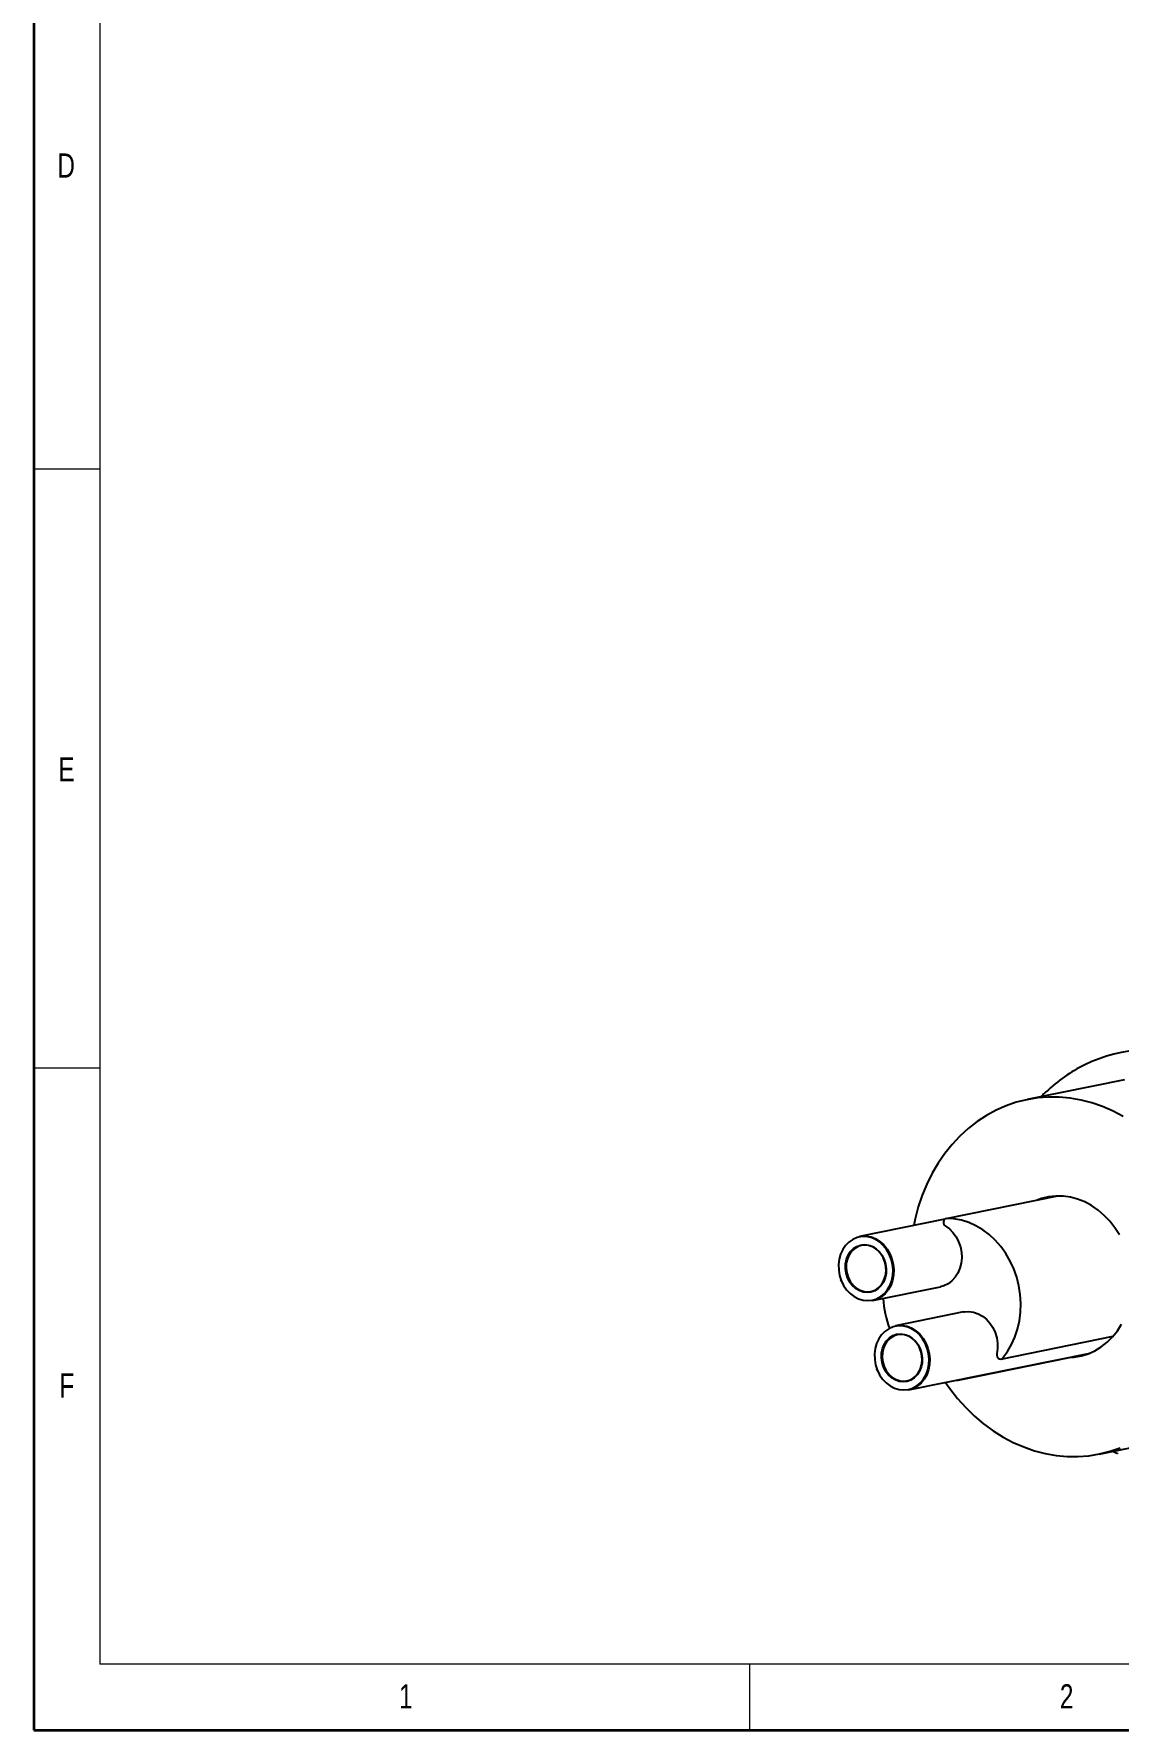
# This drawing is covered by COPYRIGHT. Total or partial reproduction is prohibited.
# Model space of a CAD drawing. Header units: millimetres. Extents: x 6 to 413, y 7 to 291.
# Drawn here: x 6.3 to 89, y 7.1 to 136.6 of the extents above; entities that cross this region are included whole.
import ezdxf

# ---------------------------------------------------------------- set-up
doc = ezdxf.new("R2010")
doc.units = ezdxf.units.MM
doc.styles.add('SLDTEXTSTYLE2', font='TXT', dxfattribs={"width": 0.75})

msp = doc.modelspace()

# ---------------------------------------------------------------- linework, layer by layer
at = {"color": 7, "linetype": 'Continuous', "lineweight": 35}
for p, q in [((6.2734, 291.1062), (6.2734, 7.1062)), ((6.2734, 7.1062), (413.064, 7.1062))]:
    msp.add_line(p, q, dxfattribs=at)
at = {"color": 7, "linetype": 'Continuous', "lineweight": 18}
for p, q in [((11.2973, 286.1523), (11.2973, 12.1436)), ((6.2734, 103.3523), (11.2973, 103.3523)), ((6.2734, 57.6523), (11.2973, 57.6523)), ((221.2163, 12.1436), (11.2973, 12.1436)), ((60.8973, 12.1436), (60.8973, 7.1062))]:
    msp.add_line(p, q, dxfattribs=at)
at = {"color": 7, "linetype": 'Continuous', "lineweight": 25}
for p, q in [((89.5354, 56.7305), (82.1049, 55.2231)), ((84.4041, 47.8617), (75.893, 46.1352)), ((75.8186, 46.1047), (69.3049, 44.7833)), ((67.8974, 41.3979), (67.8753, 41.4545)), ((70.2989, 39.8831), (75.479, 40.9339)), ((77.2338, 39.018), (72.0537, 37.9672)), ((80.0944, 35.425), (88.6605, 37.1627)), ((73.0477, 33.067), (86.9151, 35.88)), ((76.8198, 33.8167), (86.8409, 35.8496)), ((70.6462, 34.5817), (70.6241, 34.6383)), ((76.7205, 33.812), (76.7807, 33.8125)), ((87.592, 28.1741), (95.0225, 29.6814))]:
    msp.add_line(p, q, dxfattribs=at)
at = {"color": 7, "linetype": 'Continuous', "lineweight": 25, "flags": 128}
for points in [[(89.4364, 53.9247), (88.6573, 54.3376), (87.8587, 54.6862), (87.0447, 54.9686), (86.2196, 55.1833), (85.3875, 55.3294), (84.5526, 55.406), (83.7193, 55.4127), (82.8917, 55.3495), (82.074, 55.2168), (81.2705, 55.0152), (80.4853, 54.7458), (79.7223, 54.4098), (78.9854, 54.0091), (78.2783, 53.5457), (77.6048, 53.0219), (76.9681, 52.4403), (76.3717, 51.8041), (75.8184, 51.1163), (75.3111, 50.3806), (74.8524, 49.6006), (74.4447, 48.7804), (74.09, 47.924), (73.7901, 47.036), (73.5466, 46.1207), (73.44, 45.6222)], [(89.145, 44.8971), (88.7992, 45.4391), (88.4085, 45.9386), (87.9775, 46.3902), (87.5111, 46.7885), (87.0145, 47.1293), (86.4934, 47.4084), (85.9536, 47.6229), (85.4013, 47.7703), (84.8427, 47.8488), (84.2842, 47.8577), (83.7321, 47.7968), (83.1926, 47.6668), (82.856, 47.5477)], [(75.8487, 45.5779), (76.1596, 45.3519), (76.4374, 45.0705), (76.6742, 44.7417), (76.8635, 44.3747), (76.9999, 43.9799), (77.0795, 43.5683), (77.1001, 43.1515), (77.0612, 42.7413), (76.9638, 42.3491), (76.8107, 41.9861), (76.6061, 41.6623), (76.3559, 41.387), (76.0671, 41.1678), (75.7477, 41.011), (75.479, 40.9339)], [(75.9322, 46.1394), (75.8512, 46.1221), (75.7811, 46.0744), (75.7296, 46.0016), (75.7021, 45.9115), (75.7017, 45.8138), (75.7283, 45.7191), (75.7791, 45.6375), (75.8487, 45.5779)], [(80.2218, 35.5025), (80.5858, 35.9899), (80.8996, 36.5246), (81.1597, 37.1001), (81.3628, 37.7097), (81.5066, 38.3461), (81.5894, 39.0019), (81.6102, 39.6692), (81.5688, 40.3401), (81.4656, 41.0068), (81.3018, 41.6612), (81.0795, 42.2956), (80.8012, 42.9026), (80.4703, 43.4748), (80.0906, 44.0057), (79.6666, 44.4887), (79.2035, 44.9184), (78.7066, 45.2894), (78.1818, 45.5975), (77.6355, 45.839), (77.0739, 46.011), (76.5039, 46.1116), (75.9322, 46.1394)], [(67.9067, 41.4086), (68.088, 41.0389), (68.3181, 40.7063), (68.5903, 40.4204), (68.8967, 40.1894), (69.2285, 40.0199), (69.5762, 39.9169), (69.9298, 39.8832), (70.2791, 39.92), (70.6141, 40.026), (70.9251, 40.1983), (71.2031, 40.4318), (71.4403, 40.72), (71.6297, 41.0544), (71.7659, 41.4255), (71.845, 41.8226), (71.8647, 42.2343), (71.8244, 42.6486), (71.7254, 43.0538), (71.5704, 43.4381), (71.3639, 43.7906), (71.1119, 44.1009), (70.8216, 44.3603), (70.5013, 44.5613), (70.1603, 44.698), (69.8084, 44.7666), (69.4557, 44.765), (69.1123, 44.6934), (68.7881, 44.5537), (68.4926, 44.3501), (68.234, 44.0883), (68.02, 43.7759), (67.8566, 43.4218), (67.7486, 43.0363), (67.699, 42.6305), (67.7093, 42.216), (67.7792, 41.8047), (67.9067, 41.4086)], [(68.379, 41.6405), (68.2726, 41.9844), (68.2241, 42.3415), (68.2355, 42.6981), (68.3062, 43.0406), (68.4336, 43.3557), (68.6128, 43.6313), (68.8368, 43.8569), (69.0972, 44.0238), (69.3838, 44.1255), (69.6856, 44.1582), (69.9911, 44.1206), (70.2885, 44.0141), (70.5664, 43.8429), (70.8141, 43.6135), (71.0221, 43.3347), (71.1823, 43.0173), (71.2888, 42.6735), (71.3372, 42.3163), (71.3258, 41.9597), (71.2551, 41.6173), (71.1277, 41.3022), (70.9485, 41.0265), (70.7245, 40.801), (70.4641, 40.6341), (70.1776, 40.5324), (69.8757, 40.4997), (69.5702, 40.5373), (69.2728, 40.6437), (68.9949, 40.8149), (68.7472, 41.0443), (68.5392, 41.3231), (68.379, 41.6405)], [(68.4307, 41.6598), (68.5933, 41.3398), (68.8055, 41.0605), (69.0584, 40.8333), (69.3418, 40.6676), (69.644, 40.57), (69.9527, 40.5446), (70.2552, 40.5924), (70.5391, 40.7115), (70.7929, 40.897), (71.0061, 41.1413), (71.17, 41.4344), (71.2778, 41.7642), (71.3253, 42.1174), (71.3104, 42.4794), (71.2337, 42.8355), (71.0984, 43.171), (70.9101, 43.4721), (70.6763, 43.7267), (70.4068, 43.9242), (70.1125, 44.0565), (69.8055, 44.1184), (69.4983, 44.1071), (69.2036, 44.0232), (68.9333, 43.8701), (68.6986, 43.6541), (68.5091, 43.384), (68.3725, 43.0709), (68.2945, 42.7276), (68.2781, 42.3682), (68.3241, 42.0073), (68.4307, 41.6598)], [(69.3049, 44.7833), (69.4716, 44.8089), (69.8301, 44.8105), (70.1877, 44.7408), (70.5343, 44.6019), (70.8597, 44.3977), (71.1548, 44.134), (71.4109, 43.8186), (71.6207, 43.4605), (71.7782, 43.0699), (71.8789, 42.6581), (71.9198, 42.237), (71.8998, 41.8187), (71.8194, 41.4151), (71.681, 41.038), (71.4885, 40.6981), (71.2475, 40.4053), (70.9649, 40.1679), (70.6489, 39.9929), (70.3085, 39.8851), (70.2989, 39.8831)], [(77.2338, 39.018), (77.306, 39.0311), (77.6589, 39.0519), (78.0137, 39.0029), (78.3606, 38.8854), (78.6898, 38.7028), (78.9921, 38.4601), (79.2588, 38.1642), (79.4826, 37.8234), (79.6572, 37.4473), (79.7775, 37.0465), (79.8403, 36.6322), (79.8438, 36.2161), (79.7879, 35.8099)], [(70.6555, 34.5924), (70.8369, 34.2227), (71.0669, 33.8901), (71.3391, 33.6042), (71.6455, 33.3732), (71.9773, 33.2037), (72.325, 33.1007), (72.6786, 33.0671), (73.0279, 33.1038), (73.3629, 33.2098), (73.6739, 33.3821), (73.952, 33.6157), (74.1891, 33.9038), (74.3785, 34.2383), (74.5147, 34.6094), (74.5938, 35.0064), (74.6135, 35.4181), (74.5733, 35.8325), (74.4742, 36.2377), (74.3192, 36.622), (74.1127, 36.9744), (73.8607, 37.2848), (73.5704, 37.5442), (73.2501, 37.7451), (72.9091, 37.8818), (72.5572, 37.9504), (72.2045, 37.9489), (71.8611, 37.8772), (71.537, 37.7376), (71.2414, 37.5339), (70.9828, 37.2721), (70.7688, 36.9597), (70.6054, 36.6057), (70.4974, 36.2202), (70.4478, 35.8143), (70.4581, 35.3998), (70.528, 34.9886), (70.6555, 34.5924)], [(72.0537, 37.9672), (72.2204, 37.9928), (72.5789, 37.9944), (72.9365, 37.9247), (73.2831, 37.7857), (73.6085, 37.5815), (73.9036, 37.3179), (74.1597, 37.0025), (74.3696, 36.6443), (74.5271, 36.2537), (74.6277, 35.842), (74.6686, 35.4209), (74.6486, 35.0025), (74.5682, 34.599), (74.4298, 34.2218), (74.2373, 33.882), (73.9963, 33.5891), (73.7137, 33.3518), (73.3977, 33.1767), (73.0573, 33.0689), (73.0477, 33.067)], [(85.2927, 35.5355), (85.6899, 35.5613), (86.2365, 35.6569), (86.7673, 35.8209), (87.2764, 36.0515), (87.758, 36.3462), (88.2066, 36.7014), (88.6172, 37.1133), (88.985, 37.5772), (89.306, 38.0877)], [(71.1278, 34.8244), (71.0214, 35.1682), (70.9729, 35.5253), (70.9843, 35.882), (71.055, 36.2244), (71.1824, 36.5395), (71.3616, 36.8151), (71.5857, 37.0407), (71.846, 37.2076), (72.1326, 37.3093), (72.4344, 37.342), (72.7399, 37.3044), (73.0373, 37.198), (73.3152, 37.0267), (73.5629, 36.7973), (73.7709, 36.5186), (73.9312, 36.2012), (74.0376, 35.8573), (74.086, 35.5002), (74.0747, 35.1436), (74.0039, 34.8011), (73.8765, 34.486), (73.6973, 34.2104), (73.4733, 33.9848), (73.213, 33.8179), (72.9264, 33.7162), (72.6245, 33.6835), (72.319, 33.7211), (72.0216, 33.8276), (71.7437, 33.9988), (71.496, 34.2282), (71.2881, 34.5069), (71.1278, 34.8244)], [(71.1795, 34.8436), (71.3421, 34.5237), (71.5543, 34.2444), (71.8072, 34.0172), (72.0906, 33.8514), (72.3928, 33.7538), (72.7015, 33.7284), (73.004, 33.7762), (73.2879, 33.8953), (73.5417, 34.0808), (73.7549, 34.3251), (73.9188, 34.6182), (74.0267, 34.9481), (74.0741, 35.3013), (74.0592, 35.6633), (73.9825, 36.0193), (73.8472, 36.3548), (73.6589, 36.656), (73.4251, 36.9105), (73.1556, 37.108), (72.8613, 37.2404), (72.5543, 37.3022), (72.2471, 37.2909), (71.9524, 37.207), (71.6821, 37.054), (71.4475, 36.838), (71.2579, 36.5679), (71.1214, 36.2548), (71.0433, 35.9115), (71.0269, 35.552), (71.073, 35.1912), (71.1795, 34.8436)], [(79.7879, 35.8099), (79.7815, 35.713), (79.8024, 35.6167), (79.8483, 35.5315), (79.9144, 35.4665), (79.9934, 35.4287), (80.0769, 35.4222), (80.1559, 35.4477), (80.2218, 35.5025)], [(76.7807, 33.8125), (76.8617, 33.8299), (76.8942, 33.8473)], [(75.8707, 33.6396), (76.2058, 33.1635), (76.79, 32.419), (77.4153, 31.7217), (78.0784, 31.0753), (78.776, 30.483), (79.5046, 29.9478), (80.2604, 29.4725), (81.0396, 29.0596), (81.8382, 28.711), (82.6521, 28.4286), (83.4773, 28.2139), (84.3094, 28.0678), (85.1442, 27.9913), (85.9776, 27.9845), (86.8052, 28.0477), (87.6228, 28.1804), (88.4263, 28.382), (89.2116, 28.6514)]]:
    msp.add_lwpolyline(points, dxfattribs=at)
at = {"color": 7, "linetype": 'Continuous', "lineweight": 25}
for centre, radius, start, end in [((91.5424, 47.4867), 11.5495, 69.240908, 115.886347), ((91.8521, 47.0453), 12.0821, 116.293739, 133.380596), ((78.4531, 40.4014), 7.3515, 182.757768, 201.007826)]:
    msp.add_arc(centre, radius, start, end, dxfattribs=at)
for points, knots in [([(83.5268, 55.8056), (83.4501, 55.7378), (83.3181, 55.621), (83.197, 55.4895), (83.1463, 55.4344)], [0, 0, 0, 0, 0.58109406, 1, 1, 1, 1]), ([(88.6361, 28.3859), (88.7465, 28.3352), (88.8742, 28.2765), (89.0053, 28.2319), (89.0232, 28.2258)], [0, 0, 0, 0, 0.86352168, 1, 1, 1, 1])]:
    msp.add_open_spline(points, degree=3, knots=knots, dxfattribs=at)

# ---------------------------------------------------------------- texts
at = {"color": 7, "linetype": 'Continuous', "lineweight": 0, "char_height": 1.8521, "attachment_point": 1, "style": 'SLDTEXTSTYLE2'}
for s, insert in [('D', (8.0647, 127.4357)), ('E', (8.138, 81.3553)), ('F', (8.2247, 34.3267)), ('1', (34.1506, 10.6063)), ('2', (84.5965, 10.6063))]:
    msp.add_mtext(s, dxfattribs=dict(at, insert=insert))

doc.saveas('drawing.dxf')
